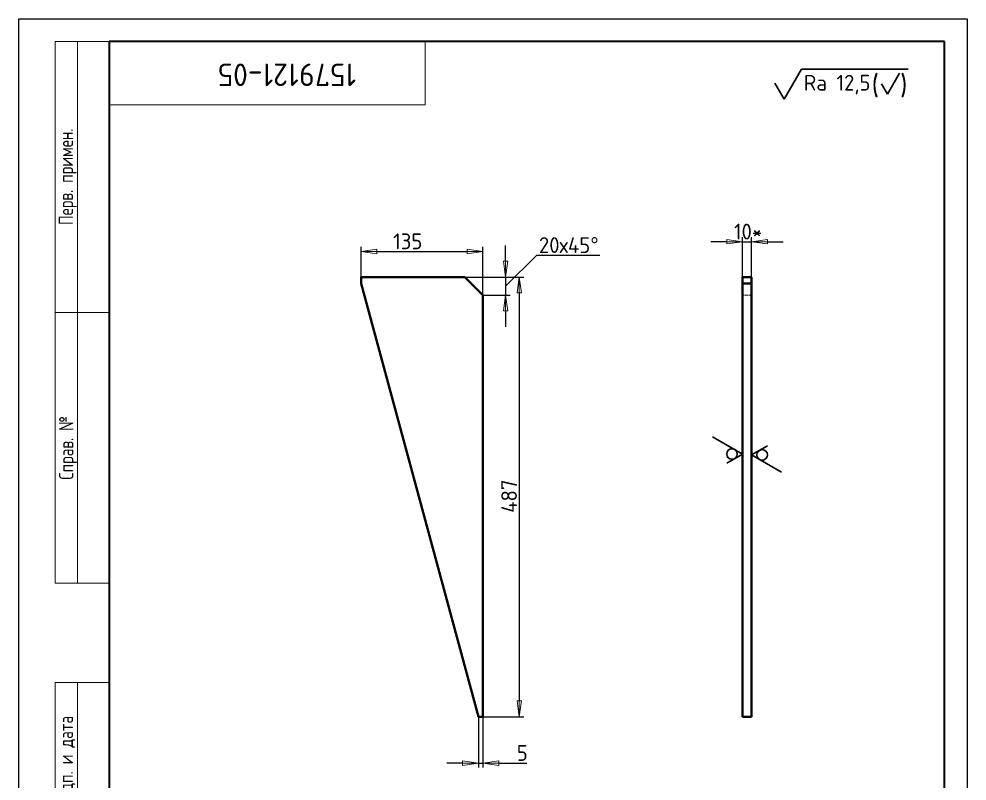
# Model space of a CAD drawing. Header units: millimetres. Extents: x 0 to 5061, y 0 to 4649.
# Drawn here: x 0 to 1050, y 641 to 1485 of the extents above; entities that cross this region are included whole.
import ezdxf
from ezdxf.enums import TextEntityAlignment as Align

# ---------------------------------------------------------------- set-up
doc = ezdxf.new("R2018")
doc.units = ezdxf.units.MM
doc.header["$LTSCALE"] = 5
doc.linetypes.add('DASHED', pattern=[0.2067, 0.1654, -0.0413])
for name, color, linetype, lineweight in [('Видимый контур (ГОСТ)', 4, 'Continuous', 40), ('Кромка (ГОСТ)', 7, 'Continuous', 35), ('Невидимый контур (ГОСТ)', 6, 'DASHED', 18), ('Обозначение (ГОСТ)', 3, 'Continuous', 18), ('Размер (ГОСТ)', 3, 'Continuous', 15), ('Эскизная геометрия (ГОСТ)', 3, 'Continuous', 18)]:
    doc.layers.add(name, color=color, linetype=linetype, lineweight=lineweight)
doc.styles.add('Альтернативный текст (ГОСТ)', font='arial.ttf', dxfattribs={"width": 0.8})
doc.styles.add('Обычный текст (ГОСТ)', font='GOST Common.ttf')
doc.styles.add('Стиль текста112', font='GOST Common Italic.ttf', dxfattribs={"width": 0.8})
doc.styles.add('Стиль текста164', font='GOST Common.ttf', dxfattribs={"width": 0.8})
doc.styles.add('Стиль текста195', font='GOST Common.ttf', dxfattribs={"width": 1.2})
doc.dimstyles.new('Обычный (ГОСТ)', dxfattribs={"dimscale": 5, "dimtxt": 3.5, "dimasz": 3.5, "dimexe": 1, "dimexo": 0, "dimgap": 0.5, "dimtad": 1, "dimrnd": 1e-08, "dimtxsty": 'Обычный текст (ГОСТ)', "dimblk": 'Filled-1', "dimcen": 0.09, "dimdle": 15, "dimclrd": 256, "dimclre": 256, "dimclrt": 256, "dimazin": 2, "dimtfac": 0.714286, "dimtdec": 3, "dimtmove": 0, "dimatfit": 3, "dimfxl": 1, "dimtolj": 1, "dimlwd": 25, "dimlwe": 25, "dimarcsym": 0})

# ---------------------------------------------------------------- blocks, each defined once
blk = doc.blocks.new('ГОСТ - Доп. графы 1')
at = {"layer": 'Эскизная геометрия (ГОСТ)'}
for p, q in [((-12, 0), (-12, 145)), ((-12, 145), (0, 145)), ((-7, 145), (-7, 0)), ((-12, 110), (-7, 110)), ((-7, 110), (0, 110)), ((-12, 85), (-7, 85)), ((-7, 85), (0, 85)), ((-12, 60), (-7, 60)), ((-7, 60), (0, 60)), ((-12, 25), (-7, 25)), ((-7, 25), (0, 25)), ((0, 0), (-12, 0))]:
    blk.add_line(p, q, dxfattribs=at)
at = {"layer": 'Обозначение (ГОСТ)', "char_height": 3.17, "attachment_point": 5, "rotation": 90, "style": 'Альтернативный текст (ГОСТ)'}
for s, insert, width in [('\\fGOST Common|b0|i0;\\H3.1700;Подп. и дата', (-9.37, 127.41), 34.7679), ('\\fGOST Common|b0|i0;\\H3.1700;Инв. № дубл.', (-8.95, 97.55), 24.8438), ('\\fGOST Common|b0|i0;\\H3.1700;Взам. инв. №', (-9.58, 72.53), 24.8669), ('\\fGOST Common|b0|i0;\\H3.1700;Подп. и дата', (-9.5, 42.47), 35.1486), ('\\fGOST Common|b0|i0;\\H3.1700;Инв. № подл.', (-9.5, 12.41), 24.9618)]:
    blk.add_mtext(s, dxfattribs=dict(at, insert=insert, width=width))
at = {"layer": 'Обозначение (ГОСТ)', "style": 'Стиль текста112', "width": 0.8}
for tag, p in [('Подп._и_дата_2', (-3.53, 127.51)), ('Инв._номер_дубликата', (-3.41, 97.47)), ('Взамен_инв._номера', (-3.46, 72.53)), ('Подп._и_дата_1', (-3.42, 42.35)), ('ИНВЕНТАРНЫЙ_НОМЕР', (-3.33, 12.68))]:
    blk.add_attdef(tag, text='', height=3.17, rotation=90, dxfattribs=at).set_placement(p, align=Align.MIDDLE_CENTER)
blk = doc.blocks.new('ГОСТ - Доп. графы 2')
at = {"layer": 'Эскизная геометрия (ГОСТ)'}
for p, q in [((-12, 0), (-12, 120)), ((-12, 120), (0, 120)), ((-7, 0), (-7, 120)), ((-12, 60), (0, 60)), ((0, 0), (-12, 0))]:
    blk.add_line(p, q, dxfattribs=at)
at = {"layer": 'Обозначение (ГОСТ)', "char_height": 3.17, "attachment_point": 5, "rotation": 90, "style": 'Альтернативный текст (ГОСТ)'}
for s, insert, width in [('\\fGOST Common|b0|i0;\\H3.1700;Перв. примен.', (-9.19, 90.05), 60.0143), ('\\fGOST Common|b0|i0;\\H3.1700;Справ. №', (-9.1, 30), 59.9357)]:
    blk.add_mtext(s, dxfattribs=dict(at, insert=insert, width=width))
at = {"layer": 'Обозначение (ГОСТ)', "style": 'Стиль текста112', "width": 0.8}
for tag, p in [('Первичная_применяемость', (-3.65, 90.03)), ('Справочный_номер', (-3.55, 30.02))]:
    blk.add_attdef(tag, text='', height=3.17, rotation=90, dxfattribs=at).set_placement(p, align=Align.MIDDLE_CENTER)
blk = doc.blocks.new('ГОСТ - Доп. графы 3')
at = {"layer": 'Эскизная геометрия (ГОСТ)'}
for p, q in [((0, 0), (70, 0)), ((70, 0), (70, -14)), ((70, -14), (0, -14))]:
    blk.add_line(p, q, dxfattribs=at)
at = {"layer": 'Обозначение (ГОСТ)', "style": 'Стиль текста164', "width": 0.8}
blk.add_attdef('ОБОЗНАЧЕНИЕ', text='', height=5, rotation=180, dxfattribs=at).set_placement((34.94, -6.97), align=Align.MIDDLE_CENTER)
blk = doc.blocks.new('Рамки ГОСТ_ граница 297x210_3')
at = {"layer": 'Кромка (ГОСТ)', "lineweight": 25}
for p, q in [((0, 0), (0, 297)), ((0, 297), (210, 297)), ((210, 297), (210, 0))]:
    blk.add_line(p, q, dxfattribs=at)
at = {"layer": 'Кромка (ГОСТ)'}
for p, q in [((205, 292), (20, 292)), ((20, 292), (20, 5)), ((205, 5), (205, 292))]:
    blk.add_line(p, q, dxfattribs=at)
blk = doc.blocks.new('Filled-1')
at = {"color": 0}
for p, q in [((0, 0), (-1, 0.143)), ((-1, 0.143), (-1, -0.143)), ((-1, 0), (0, 0)), ((-1, -0.143), (0, 0))]:
    blk.add_line(p, q, dxfattribs=at)
at = {"color": 0, "flags": 128}
blk.add_lwpolyline([(-1, -0.143), (0, 0), (-1, 0.143), (-1, -0.143)], dxfattribs=at)
at = {"color": 0}
blk.add_solid([(-1, -0.143), (0, 0), (-1, 0.143), (-1, -0.143)], dxfattribs=at)
blk = doc.blocks.new('*D16')
at = {"layer": 'Defpoints', "color": 0, "linetype": 'Continuous', "transparency": 16777216}
for p in [(493.9, 1199.2), (513.9, 712.2), (554.1, 712.2)]:
    blk.add_point(p, dxfattribs=at)
at = {"layer": 'Размер (ГОСТ)', "linetype": 'Continuous', "lineweight": 25, "transparency": 16777216}
for p, q in [((493.9, 1199.2), (559.1, 1199.2)), ((554.1, 1181.7), (554.1, 729.7)), ((513.9, 712.2), (559.1, 712.2))]:
    blk.add_line(p, q, dxfattribs=at)
at = {"layer": 'Размер (ГОСТ)', "linetype": 'Continuous', "lineweight": 25, "transparency": 16777216, "xscale": 17.5, "yscale": 17.5, "zscale": 17.5}
for p, rotation in [((554.1, 1199.2), 90), ((554.1, 712.2), 270)]:
    blk.add_blockref('Filled-1', p, dxfattribs=dict(at, rotation=rotation))
at = {"layer": 'Размер (ГОСТ)', "linetype": 'Continuous', "lineweight": 25, "transparency": 16777216, "insert": (534.1, 938.1), "char_height": 17.5, "attachment_point": 1, "rotation": 90, "style": 'Обычный текст (ГОСТ)'}
blk.add_mtext('\\A1;487', dxfattribs=at)
blk = doc.blocks.new('*D17')
at = {"layer": 'Defpoints', "color": 0, "linetype": 'Continuous', "transparency": 16777216}
for p in [(493.9, 1199.2), (513.9, 1179.2), (539, 1179.2)]:
    blk.add_point(p, dxfattribs=at)
at = {"layer": 'Размер (ГОСТ)', "linetype": 'Continuous', "lineweight": 25, "transparency": 16777216}
for p, q in [((539, 1216.7), (539, 1234.2)), ((539, 1189.2), (573.4, 1223.3)), ((573.4, 1223.3), (643.4, 1223.3)), ((493.9, 1199.2), (544, 1199.2)), ((539, 1199.2), (539, 1179.2)), ((539, 1199.2), (539, 1179.2)), ((513.9, 1179.2), (544, 1179.2)), ((539, 1161.7), (539, 1144.2))]:
    blk.add_line(p, q, dxfattribs=at)
at = {"layer": 'Размер (ГОСТ)', "linetype": 'Continuous', "lineweight": 25, "transparency": 16777216, "xscale": 17.5, "yscale": 17.5, "zscale": 17.5}
for p, rotation in [((539, 1199.2), 270), ((539, 1179.2), 90)]:
    blk.add_blockref('Filled-1', p, dxfattribs=dict(at, rotation=rotation))
at = {"layer": 'Размер (ГОСТ)', "linetype": 'Continuous', "lineweight": 25, "transparency": 16777216, "insert": (575.9, 1243.3), "char_height": 17.5, "attachment_point": 1, "style": 'Обычный текст (ГОСТ)'}
blk.add_mtext('\\A1;\\fGOST Common|b0|i0;\\H17.5000;20х45\\fAIGDT|b0|i0;\\H17.5000;~', dxfattribs=at)
blk = doc.blocks.new('*D18')
at = {"layer": 'Defpoints', "color": 0, "linetype": 'Continuous', "transparency": 16777216}
for p in [(513.9, 1227.5), (378.9, 1199.2), (513.9, 1179.2)]:
    blk.add_point(p, dxfattribs=at)
at = {"layer": 'Размер (ГОСТ)', "linetype": 'Continuous', "lineweight": 25, "transparency": 16777216}
for p, q in [((378.9, 1199.2), (378.9, 1232.5)), ((513.9, 1179.2), (513.9, 1232.5)), ((396.4, 1227.5), (496.4, 1227.5))]:
    blk.add_line(p, q, dxfattribs=at)
at = {"layer": 'Размер (ГОСТ)', "linetype": 'Continuous', "lineweight": 25, "transparency": 16777216, "xscale": 17.5, "yscale": 17.5, "zscale": 17.5, "rotation": 180}
blk.add_blockref('Filled-1', (378.9, 1227.5), dxfattribs=at)
at = {"layer": 'Размер (ГОСТ)', "linetype": 'Continuous', "lineweight": 25, "transparency": 16777216, "xscale": 17.5, "yscale": 17.5, "zscale": 17.5}
blk.add_blockref('Filled-1', (513.9, 1227.5), dxfattribs=at)
at = {"layer": 'Размер (ГОСТ)', "linetype": 'Continuous', "lineweight": 25, "transparency": 16777216, "insert": (414.5, 1247.5), "char_height": 17.5, "attachment_point": 1, "style": 'Обычный текст (ГОСТ)'}
blk.add_mtext('\\A1;135', dxfattribs=at)
blk = doc.blocks.new('*D19')
at = {"layer": 'Defpoints', "color": 0, "linetype": 'Continuous', "transparency": 16777216}
for p in [(508.9, 712.2), (513.9, 712.2), (513.9, 660.9)]:
    blk.add_point(p, dxfattribs=at)
at = {"layer": 'Размер (ГОСТ)', "linetype": 'Continuous', "lineweight": 25, "transparency": 16777216}
for p, q in [((508.9, 712.2), (508.9, 655.9)), ((513.9, 712.2), (513.9, 655.9)), ((491.4, 660.9), (473.9, 660.9)), ((508.9, 660.9), (513.9, 660.9)), ((531.4, 660.9), (562.6, 660.9))]:
    blk.add_line(p, q, dxfattribs=at)
at = {"layer": 'Размер (ГОСТ)', "linetype": 'Continuous', "lineweight": 25, "transparency": 16777216, "xscale": 17.5, "yscale": 17.5, "zscale": 17.5}
blk.add_blockref('Filled-1', (508.9, 660.9), dxfattribs=at)
at = {"layer": 'Размер (ГОСТ)', "linetype": 'Continuous', "lineweight": 25, "transparency": 16777216, "xscale": 17.5, "yscale": 17.5, "zscale": 17.5, "rotation": 180}
blk.add_blockref('Filled-1', (513.9, 660.9), dxfattribs=at)
at = {"layer": 'Размер (ГОСТ)', "linetype": 'Continuous', "lineweight": 25, "transparency": 16777216, "insert": (551.4, 680.9), "char_height": 17.5, "attachment_point": 1, "style": 'Обычный текст (ГОСТ)'}
blk.add_mtext('\\A1;5', dxfattribs=at)
blk = doc.blocks.new('Обозначение шероховатости_7')
at = {"layer": 'Эскизная геометрия (ГОСТ)', "lineweight": 30}
for p, q in [((0, 0), (1.097, 1.9)), ((1.097, 1.9), (7.864, 1.9)), ((6.543, 0.3), (7.313, 1.633)), ((-0.577, 1), (0, 0)), ((6.158, 0.967), (6.543, 0.3))]:
    blk.add_line(p, q, dxfattribs=at)
at = {"layer": 'Обозначение (ГОСТ)', "attachment_point": 7, "style": 'Обычный текст (ГОСТ)'}
for s, insert, char_height in [('\\A1;\\fGOST Common|b0|i0;\\H1.0000;Ra 12,5', (1.251, 0.3), 1), ('\\A1;\\fGOST Common|b0|i0;\\H1.3000;(', (5.543, 0.1), 1.3), ('\\A1;\\fGOST Common|b0|i0;\\H1.3000;)', (7.343, 0.1), 1.3)]:
    blk.add_mtext(s, dxfattribs=dict(at, insert=insert, char_height=char_height))
blk = doc.blocks.new('Обозначение шероховатости_8')
at = {"layer": 'Эскизная геометрия (ГОСТ)', "lineweight": 30}
for p, q in [((0, 0), (1.097, 1.9)), ((-0.577, 1), (0, 0))]:
    blk.add_line(p, q, dxfattribs=at)
blk.add_circle((0, 0.667), 0.333, dxfattribs=at)
blk = doc.blocks.new('Обозначение шероховатости_9')
at = {"layer": 'Эскизная геометрия (ГОСТ)', "lineweight": 30}
for p, q in [((0, 0), (1.097, 1.9)), ((-0.577, 1), (0, 0))]:
    blk.add_line(p, q, dxfattribs=at)
blk.add_circle((0, 0.667), 0.333, dxfattribs=at)
blk = doc.blocks.new('*D20')
at = {"layer": 'Defpoints', "color": 0, "linetype": 'Continuous', "transparency": 16777216}
for p in [(811.4, 1238.3), (801.4, 1192.2), (811.4, 1179.2)]:
    blk.add_point(p, dxfattribs=at)
at = {"layer": 'Размер (ГОСТ)', "linetype": 'Continuous', "lineweight": 25, "transparency": 16777216}
for p, q in [((801.4, 1192.2), (801.4, 1243.3)), ((811.4, 1179.2), (811.4, 1243.3)), ((783.9, 1238.3), (766.4, 1238.3)), ((801.4, 1238.3), (811.4, 1238.3)), ((828.9, 1238.3), (846.4, 1238.3))]:
    blk.add_line(p, q, dxfattribs=at)
at = {"layer": 'Размер (ГОСТ)', "linetype": 'Continuous', "lineweight": 25, "transparency": 16777216, "xscale": 17.5, "yscale": 17.5, "zscale": 17.5}
blk.add_blockref('Filled-1', (801.4, 1238.3), dxfattribs=at)
at = {"layer": 'Размер (ГОСТ)', "linetype": 'Continuous', "lineweight": 25, "transparency": 16777216, "xscale": 17.5, "yscale": 17.5, "zscale": 17.5, "rotation": 180}
blk.add_blockref('Filled-1', (811.4, 1238.3), dxfattribs=at)
at = {"layer": 'Размер (ГОСТ)', "linetype": 'Continuous', "lineweight": 25, "transparency": 16777216, "insert": (791.9, 1258.3), "char_height": 17.5, "attachment_point": 1, "style": 'Обычный текст (ГОСТ)'}
blk.add_mtext('\\A1;\\fGOST Common|b0|i0;\\H17.5000;10*', dxfattribs=at)

msp = doc.modelspace()

# ---------------------------------------------------------------- linework, layer by layer
at = {"layer": 'Видимый контур (ГОСТ)'}
for p, q in [((493.867, 1199.184), (378.867, 1199.184)), ((378.867, 1199.184), (378.867, 1192.184)), ((493.867, 1199.184), (513.867, 1179.184)), ((801.418, 1199.184), (811.418, 1199.184)), ((801.418, 1192.184), (801.418, 1199.184)), ((811.418, 1199.184), (811.418, 1192.184)), ((508.867, 712.184), (378.867, 1192.184)), ((801.418, 1192.184), (801.418, 712.184)), ((811.418, 1192.184), (801.418, 1192.184)), ((811.418, 712.184), (811.418, 1192.184)), ((513.867, 712.184), (513.867, 1179.184)), ((508.867, 712.184), (513.867, 712.184)), ((801.418, 712.184), (811.418, 712.184))]:
    msp.add_line(p, q, dxfattribs=at)
at = {"layer": 'Невидимый контур (ГОСТ)', "ltscale": 3.809293}
msp.add_line((811.418, 1179.184), (801.418, 1179.184), dxfattribs=at)

# ---------------------------------------------------------------- block references
for name, p, xscale, yscale, zscale in [('Рамки ГОСТ_ граница 297x210_3', (0, 0), 5, 5, 5), ('Обозначение шероховатости_7', (847.36, 1396.303), 17.49999970197678, 17.49999970197678, 17.49999970197678)]:
    msp.add_blockref(name, p, dxfattribs=dict(xscale=xscale, yscale=yscale, zscale=zscale))
ref = msp.add_blockref('ГОСТ - Доп. графы 2', (100, 860), dxfattribs=dict(xscale=5, yscale=5, zscale=5))
lines = msp.add_mtext('\\W0.8000;', dxfattribs={"layer": 'Обозначение (ГОСТ)', "insert": (82.244, 1010.083), "char_height": 15.85, "width": 299.03149, "attachment_point": 5, "rotation": 90, "style": 'Стиль текста112'})
ref.add_attrib('Справочный_номер', '', (82.244, 1010.083)).embed_mtext(lines)
lines = msp.add_mtext('\\W0.8000;', dxfattribs={"layer": 'Обозначение (ГОСТ)', "insert": (81.747, 1310.137), "char_height": 15.85, "width": 299.02241, "attachment_point": 5, "rotation": 90, "style": 'Стиль текста112'})
ref.add_attrib('Первичная_применяемость', '', (81.747, 1310.137)).embed_mtext(lines)
ref = msp.add_blockref('ГОСТ - Доп. графы 3', (100, 1460), dxfattribs=dict(xscale=5, yscale=5, zscale=5))
lines = msp.add_mtext('\\W0.8000;', dxfattribs={"layer": 'Обозначение (ГОСТ)', "insert": (274.711, 1425.162), "char_height": 25, "width": 350.62419, "attachment_point": 5, "rotation": 180, "style": 'Стиль текста164'})
ref.add_attrib('ОБОЗНАЧЕНИЕ', '', (274.711, 1425.162)).embed_mtext(lines)
at = {"xscale": 17.49999970197678, "yscale": 17.49999970197678, "zscale": 17.49999970197678}
for name, p, rotation in [('Обозначение шероховатости_8', (801.418, 1003.211), 90.00000000000338), ('Обозначение шероховатости_9', (811.418, 1002.249), 270.0000000000034)]:
    msp.add_blockref(name, p, dxfattribs=dict(at, rotation=rotation))
ref = msp.add_blockref('ГОСТ - Доп. графы 1', (100, 25), dxfattribs=dict(xscale=5, yscale=5, zscale=5))
lines = msp.add_mtext('\\W0.8000;', dxfattribs={"layer": 'Обозначение (ГОСТ)', "insert": (82.888, 236.762), "char_height": 15.85, "width": 175.52249, "attachment_point": 5, "rotation": 90, "style": 'Стиль текста112'})
ref.add_attrib('Подп._и_дата_1', '', (82.888, 236.762)).embed_mtext(lines)
lines = msp.add_mtext('\\W0.8000;', dxfattribs={"layer": 'Обозначение (ГОСТ)', "insert": (82.34, 662.554), "char_height": 15.85, "width": 175.52249, "attachment_point": 5, "rotation": 90, "style": 'Стиль текста112'})
ref.add_attrib('Подп._и_дата_2', '', (82.34, 662.554)).embed_mtext(lines)
lines = msp.add_mtext('\\W0.8000;', dxfattribs={"layer": 'Обозначение (ГОСТ)', "insert": (82.969, 512.329), "char_height": 15.85, "width": 124.27133, "attachment_point": 5, "rotation": 90, "style": 'Стиль текста112'})
ref.add_attrib('Инв._номер_дубликата', '', (82.969, 512.329)).embed_mtext(lines)
lines = msp.add_mtext('\\W0.8000;', dxfattribs={"layer": 'Обозначение (ГОСТ)', "insert": (82.701, 387.645), "char_height": 15.85, "width": 124.00153, "attachment_point": 5, "rotation": 90, "style": 'Стиль текста112'})
ref.add_attrib('Взамен_инв._номера', '', (82.701, 387.645)).embed_mtext(lines)
lines = msp.add_mtext('\\W0.8000;', dxfattribs={"layer": 'Обозначение (ГОСТ)', "insert": (83.355, 88.415), "char_height": 15.85, "width": 124.45454, "attachment_point": 5, "rotation": 90, "style": 'Стиль текста112'})
ref.add_attrib('ИНВЕНТАРНЫЙ_НОМЕР', '', (83.355, 88.415)).embed_mtext(lines)

# ---------------------------------------------------------------- texts
at = {"layer": 'Обозначение (ГОСТ)', "insert": (373.463, 1410.663), "char_height": 25, "width": 192.04829, "attachment_point": 1, "rotation": 180, "style": 'Стиль текста195'}
msp.add_mtext('{\\fGOST Common|b0|i0;\\H25.0000;1579121-05}', dxfattribs=at)

# ---------------------------------------------------------------- dimensions: what is measured, and where the dimension line sits
at = {"layer": 'Размер (ГОСТ)', "linetype": 'Continuous', "lineweight": 25}
for base, p1, p2, angle, text, override, picture, middle in [((811.418, 1238.334), (801.418, 1192.184), (811.418, 1179.184), 180, '\\fGOST Common|b0|i0;\\H17.5000;<>*', {"dimgap": 0.5, "dimdec": 2, "dimtol": 0, "dimlim": 0, "dimtp": 0, "dimtm": 0, "dimtdec": 3, "dimtofl": 1, "dimatfit": 1}, '*D20', (806.418, 1238.334)), ((539.005, 1179.184), (493.867, 1199.184), (513.867, 1179.184), 90, '\\fGOST Common|b0|i0;\\H17.5000;<>х45\\fAIGDT|b0|i0;\\H17.5000;~', {"dimtih": 1, "dimtoh": 1, "dimtmove": 1, "dimatfit": 1}, '*D17', (575.925, 1223.333))]:
    dim = msp.add_linear_dim(base=base, p1=p1, p2=p2, angle=angle, text=text, dimstyle='Обычный (ГОСТ)', override=override, dxfattribs=at)
    dim.commit()
    dim.dimension.update_dxf_attribs({"geometry": picture, "text_midpoint": middle, "dimtype": 160})
for base, p1, p2, angle, override, picture, middle in [((513.867, 1227.526), (378.867, 1199.184), (513.867, 1179.184), 180, {"dimtofl": 0, "dimatfit": 1}, '*D18', (429.388, 1227.526)), ((554.084, 712.184), (493.867, 1199.184), (513.867, 712.184), 90, {"dimgap": 0.5, "dimdec": 2, "dimtol": 0, "dimlim": 0, "dimtp": 0, "dimtm": 0, "dimtdec": 3, "dimtofl": 0, "dimatfit": 1}, '*D16', (554.084, 955.684)), ((513.867, 660.904), (508.867, 712.184), (513.867, 712.184), 180, {"dimgap": 0.5, "dimdec": 2, "dimtol": 0, "dimlim": 0, "dimtp": 0, "dimtm": 0, "dimtdec": 3, "dimtofl": 1, "dimatfit": 1}, '*D19', (555.742, 660.904))]:
    dim = msp.add_linear_dim(base=base, p1=p1, p2=p2, angle=angle, dimstyle='Обычный (ГОСТ)', override=override, dxfattribs=at)
    dim.commit()
    dim.dimension.update_dxf_attribs({"geometry": picture, "text_midpoint": middle, "dimtype": 160})

doc.saveas('drawing.dxf')
